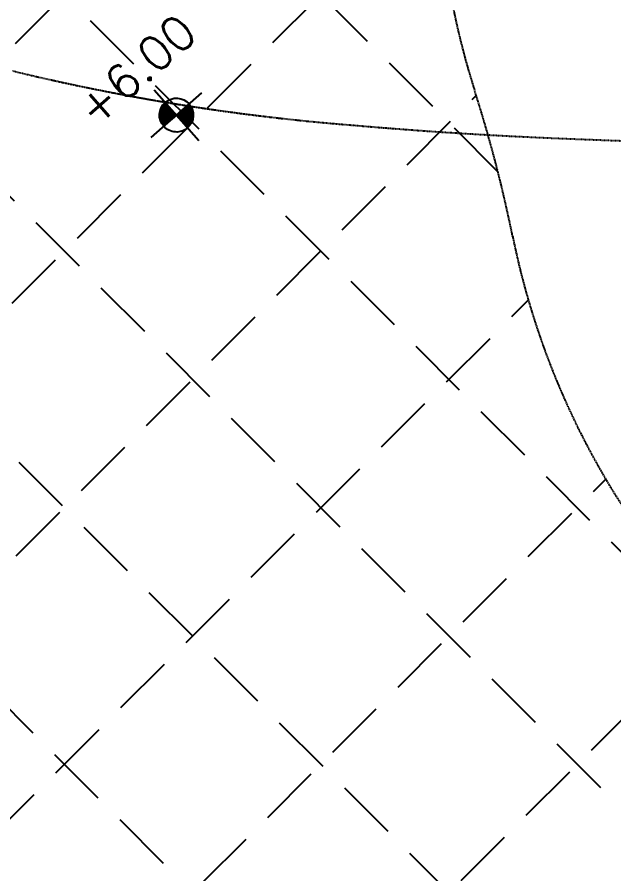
# Model space of a CAD drawing. Header units: millimetres. Extents: x 832728086 to 834530684, y 817551485 to 818349469.
# Drawn here: x 834272377 to 834278547, y 817932262 to 817941116 of the extents above; entities that cross this region are included whole.
import ezdxf

# ---------------------------------------------------------------- set-up
doc = ezdxf.new("R2010")
doc.units = ezdxf.units.MM
doc.header["$LTSCALE"] = 100
doc.linetypes.add('Hidden', pattern=[9.525, 6.35, -3.175])
for name, color, linetype in [('+C-160', 160, 'Hidden'), ('DLN030_1', 1, 'Continuous'), ('LEVEL', 7, 'Continuous')]:
    doc.layers.add(name, color=color, linetype=linetype)
doc.styles.add('romans', font='romans.shx')
doc.styles.add('Swis721tBT', font='swissl.ttf')
doc.dimstyles.new('INTDIM', dxfattribs={"dimtxt": 200, "dimasz": 125, "dimexe": 100, "dimexo": 150, "dimgap": 80, "dimtad": 1, "dimdec": 0, "dimzin": 9, "dimdsep": 46, "dimtxsty": 'Swis721tBT', "dimblk": 'OPEN30', "dimcen": -125, "dimclrd": 256, "dimclre": 256, "dimclrt": 2, "dimaunit": 1, "dimadec": 1, "dimazin": 0, "dimtfac": 0.444444, "dimtdec": 0, "dimtix": 1, "dimtmove": 2, "dimatfit": 3, "dimldrblk": 'OPEN30', "dimfxl": 0, "dimtolj": 1, "dimlwd": -1, "dimlwe": -1, "dimarcsym": 0})

# ---------------------------------------------------------------- blocks, each defined once
blk = doc.blocks.new('_Open30')
at = {"color": 0, "linetype": 'ByBlock', "lineweight": -2}
for p, q in [((-1, 0.268), (0, 0)), ((0, 0), (-1, -0.268)), ((0, 0), (-1, 0))]:
    blk.add_line(p, q, dxfattribs=at)
blk = doc.blocks.new('*D28')
at = {"layer": 'Defpoints', "color": 0}
for p in [(834269376.5, 817985820.3), (834268234.8, 817984815.4), (834325664.7, 817921861.8)]:
    blk.add_point(p, dxfattribs=at)
at = {"layer": 'DLN030_1', "linetype": 'Continuous'}
for p, q in [((834269263.9, 817985721.2), (834268159.7, 817984749.3)), ((834324390.8, 817921007.1), (834268366.9, 817984665.3)), ((834325552.1, 817921762.7), (834324447.9, 817920790.9))]:
    blk.add_line(p, q, dxfattribs=at)
at = {"layer": 'DLN030_1', "xscale": 200, "yscale": 200, "zscale": 200}
for p, rotation in [((834268234.8, 817984815.4), 131.3501965874743), ((834324523, 817920857), 311.3501965874743)]:
    blk.add_blockref('_Open30', p, dxfattribs=dict(at, rotation=rotation))
at = {"layer": 'DLN030_1', "color": 2, "insert": (834295470.9, 817953435.6), "char_height": 400, "attachment_point": 5, "rotation": 311.3502, "style": 'Swis721tBT'}
blk.add_mtext('\\A1;85200', dxfattribs=at)
blk = doc.blocks.new('*X5')
at = {"color": 0}
for p, q in [((45956, 42700), (46156, 42700)), ((45956, 42694), (46156, 42694)), ((45957, 42688), (46156, 42688)), ((45957, 42681), (46156, 42681)), ((45958, 42675), (46156, 42675)), ((45959, 42669), (46156, 42669)), ((45960, 42662), (46156, 42662)), ((45962, 42656), (46156, 42656)), ((45964, 42650), (46156, 42650)), ((45965, 42644), (46156, 42644)), ((45968, 42638), (46156, 42638)), ((45970, 42631), (46156, 42631)), ((45973, 42625), (46156, 42625)), ((45975, 42619), (46156, 42619)), ((45978, 42612), (46156, 42612)), ((45982, 42606), (46156, 42606)), ((45986, 42600), (46156, 42600)), ((45990, 42594), (46156, 42594)), ((45994, 42588), (46156, 42588)), ((45999, 42581), (46156, 42581)), ((46004, 42575), (46156, 42575)), ((46009, 42569), (46156, 42569)), ((46015, 42562), (46156, 42562)), ((46022, 42556), (46156, 42556)), ((46029, 42550), (46156, 42550)), ((46037, 42544), (46156, 42544)), ((46047, 42538), (46156, 42538)), ((46057, 42531), (46156, 42531)), ((46069, 42525), (46156, 42525)), ((46083, 42519), (46156, 42519)), ((46102, 42512), (46156, 42512)), ((46133, 42506), (46156, 42506))]:
    blk.add_line(p, q, dxfattribs=at)
blk = doc.blocks.new('*X4')
at = {"color": 0}
for p, q in [((46156, 42900), (46200, 42900)), ((46156, 42894), (46222, 42894)), ((46156, 42888), (46238, 42888)), ((46156, 42881), (46250, 42881)), ((46156, 42875), (46261, 42875)), ((46156, 42869), (46271, 42869)), ((46156, 42862), (46279, 42862)), ((46156, 42856), (46287, 42856)), ((46156, 42850), (46294, 42850)), ((46156, 42844), (46300, 42844)), ((46156, 42838), (46306, 42838)), ((46156, 42831), (46311, 42831)), ((46156, 42825), (46316, 42825)), ((46156, 42819), (46320, 42819)), ((46156, 42812), (46324, 42812)), ((46156, 42806), (46328, 42806)), ((46156, 42800), (46332, 42800)), ((46156, 42794), (46335, 42794)), ((46156, 42788), (46338, 42788)), ((46156, 42781), (46341, 42781)), ((46156, 42775), (46343, 42775)), ((46156, 42769), (46345, 42769)), ((46156, 42762), (46347, 42762)), ((46156, 42756), (46349, 42756)), ((46156, 42750), (46351, 42750)), ((46156, 42744), (46352, 42744)), ((46156, 42738), (46353, 42738)), ((46156, 42731), (46354, 42731)), ((46156, 42725), (46355, 42725)), ((46156, 42719), (46355, 42719)), ((46156, 42712), (46356, 42712)), ((46156, 42706), (46356, 42706))]:
    blk.add_line(p, q, dxfattribs=at)
blk = doc.blocks.new('ELFIN')
at = {"layer": 'LEVEL'}
for p, q in [((0, 0.5), (0, 0)), ((0, 0), (-0.5, 0)), ((0, 0), (0, -0.5)), ((0.5, 0), (0, 0))]:
    blk.add_line(p, q, dxfattribs=at)
for start, end in [(90, 180), (0, 90), (180, 270), (270, 0)]:
    blk.add_arc((0, 0), 0.25, start, end, dxfattribs=at)
at = {"layer": 'LEVEL', "xscale": 0.00125, "yscale": 0.00125, "zscale": 0.00125}
for name in ['*X4', '*X5']:
    blk.add_blockref(name, (-57.695, -53.381), dxfattribs=at)
at = {"layer": 'LEVEL', "style": 'romans'}
blk.add_attdef('ELFIN', (0.254, 0.347), '', height=0.5, dxfattribs=at)
blk = doc.blocks.new('A$C062A3D83')
at = {"layer": '+C-160'}
for p, q in [((-31452.9, -85577.6), (-62799.8, -54230.7)), ((-26176.1, -88202.8), (-59507.2, -54871.7)), ((-45985.5, -65741.7), (-56218.1, -55509.1)), ((-52321.7, -65763.5), (-46060.4, -59502.1)), ((-51680.8, -67774.1), (-46606.4, -62699.8)), ((-51638.6, -70383.6), (-46209.7, -64954.7)), ((-52577.6, -73974.2), (-45671.3, -67067.9)), ((-35670.7, -84011.5), (-51636.7, -68045.5)), ((-53753.5, -77801.8), (-44870.9, -68919.2)), ((-55121.8, -81821.7), (-43725.7, -70425.7)), ((-39341, -82992.9), (-51682.5, -70651.4))]:
    blk.add_line(p, q, dxfattribs=at)
at = {"layer": '+C-160', "ltscale": 0.01}
for centre, radius, start, end in [((-38510.7, -62436.8), 8100, 137.74369, 197.75901), ((-59652.8, -69208.1), 14100, 11.44163, 17.75901), ((-37894, -64804.3), 8100, 191.44163, 239.21944)]:
    blk.add_arc(centre, radius, start, end, dxfattribs=at)
at = {"layer": '+C-160', "ltscale": 5e-05}
for centre, radius, start, end in [((-45734, -42957.7), 22371.1, 256.36846, 265.44301), ((-43466.3, -18989.9), 46444.6, 265.00342, 267.59503), ((-40438.4, 53275.4), 118773.3, 267.598513, 268.605595)]:
    blk.add_arc(centre, radius, start, end, dxfattribs=at)

msp = doc.modelspace()

# ---------------------------------------------------------------- block references
at = {"layer": '+C-160', "ltscale": 5}
msp.add_blockref('A$C062A3D83', (834323333.3128, 818005260.0327), dxfattribs=at)
at = {"layer": 'LEVEL'}
ref = msp.add_blockref('ELFIN', (834274023.6489, 817940103.9836), dxfattribs=dict(at, xscale=-700.0000000000001, yscale=700.0000000000001, zscale=700.0000000000001, rotation=41.35019554188914))
ref.add_attrib('ELFIN', '+6.00', (834273181.7563, 817939961.8434), dxfattribs={"height": 350, "rotation": 41.35019207, "style": 'romans'})

# ---------------------------------------------------------------- dimensions: what is measured, and where the dimension line sits
at = {"layer": 'DLN030_1'}
dim = msp.add_linear_dim(base=(834268234.7779, 817984815.415), p1=(834325664.7353, 817921861.8346), p2=(834269376.5388, 817985820.2502), angle=131.35019659, dimstyle='INTDIM', override={"dimtxt": 400, "dimasz": 200, "dimarcsym": 2}, dxfattribs=at)
dim.commit()
dim.dimension.update_dxf_attribs({"geometry": '*D28', "text_midpoint": (834295470.9447, 817953435.6146), "dimtype": 160})

doc.saveas('drawing.dxf')
